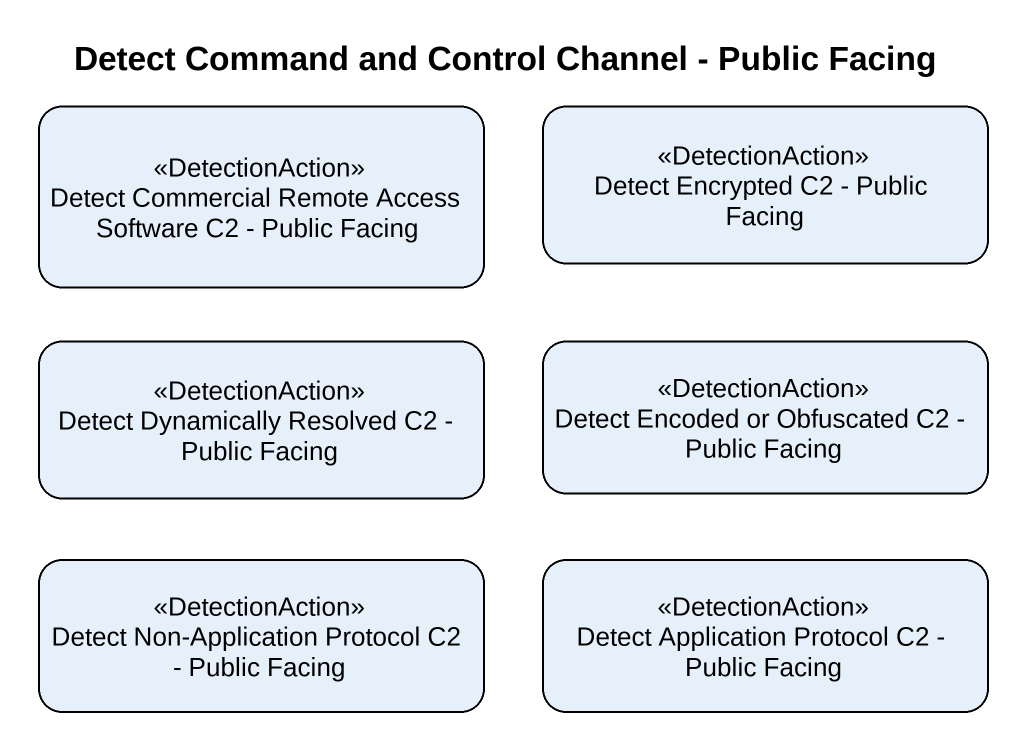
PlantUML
@startuml
title Detect Command and Control Channel - Public Facing
hide empty description
state "Detect Commercial Remote Access Software C2 - Public Facing" as Detect_Commercial_Remote <<DetectionAction>>
state "Detect Encrypted C2 - Public Facing" as Detect_Encrypted_C2_Public <<DetectionAction>>
state "Detect Dynamically Resolved C2 - Public Facing" as Detect_Dynamically_Resolved <<DetectionAction>>
state "Detect Encoded or Obfuscated C2 - Public Facing" as Detect_Encoded_or <<DetectionAction>>
state "Detect Non-Application Protocol C2 - Public Facing" as Detect_Non_Application <<DetectionAction>>
state "Detect Application Protocol C2 - Public Facing" as Detect_Application_Protocol <<DetectionAction>>
@enduml
